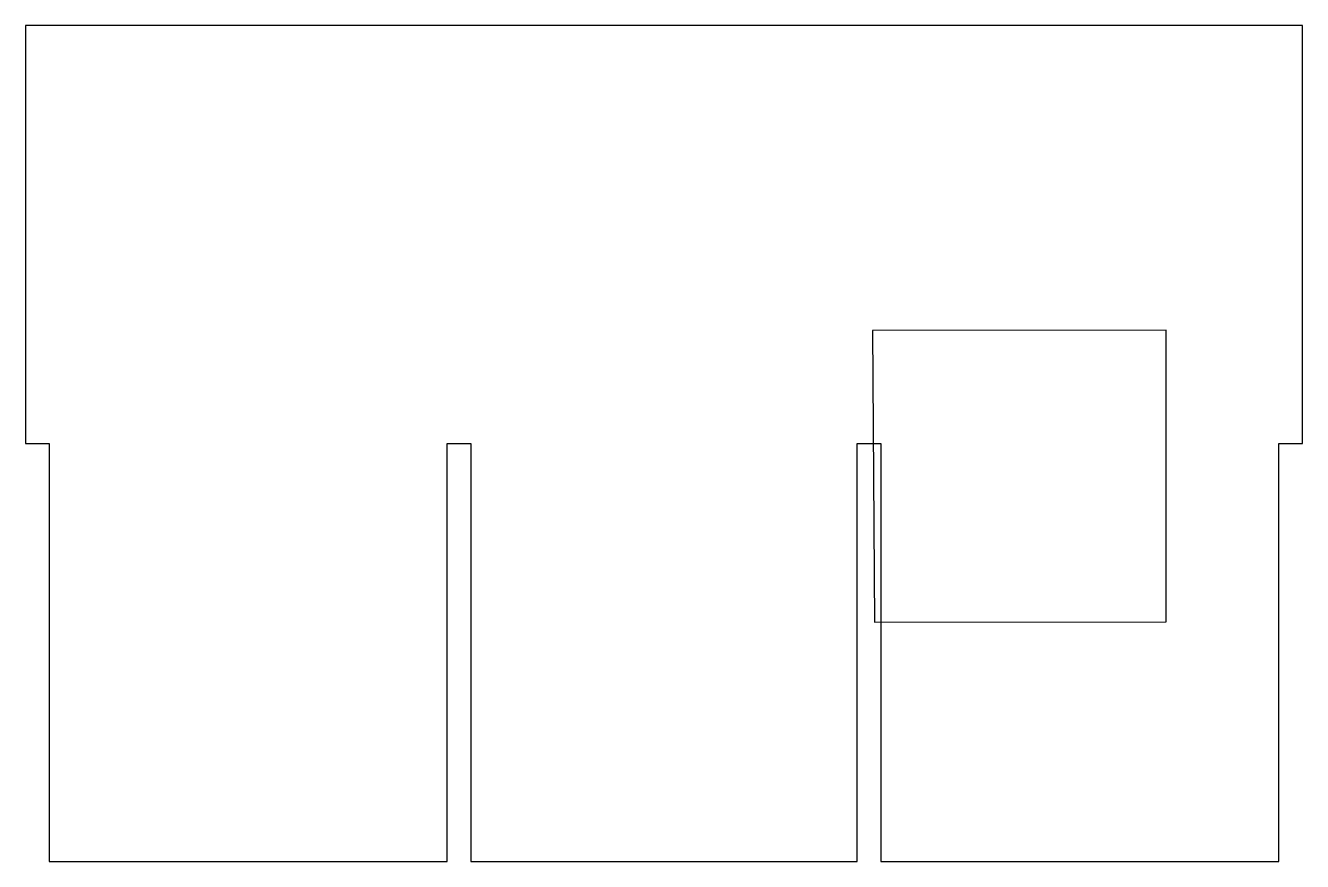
# Model space of a CAD drawing. Header units: millimetres. Extents: x 117 to 279, y 227 to 333.
import ezdxf

# ---------------------------------------------------------------- set-up
doc = ezdxf.new("R2010")
doc.units = ezdxf.units.MM
doc.layers.get('0').update_dxf_attribs({"linetype": 'CONTINUOUS'})

msp = doc.modelspace()

# ---------------------------------------------------------------- linework, layer by layer
for points in [[(275.79, 280), (278.79, 280), (278.79, 333), (116.79, 333), (116.79, 280), (119.79, 280), (119.79, 227), (170.29, 227), (170.29, 280), (173.29, 280), (173.29, 227), (222.29, 227), (222.29, 280), (225.29, 280), (225.29, 227), (275.79, 227)], [(224.26, 294.34), (224.49, 257.34), (261.49, 257.37), (261.49, 294.39)]]:
    msp.add_lwpolyline(points, close=True)

doc.saveas('drawing.dxf')
